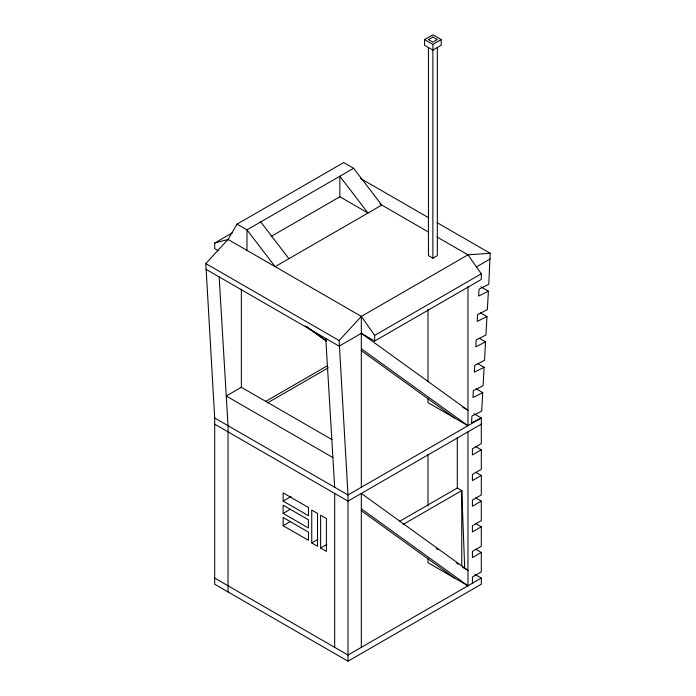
<?xml version="1.0" encoding="UTF-8"?>
<svg xmlns="http://www.w3.org/2000/svg" width="696" height="696" viewBox="0 0 696 696"><rect width="100%" height="100%" fill="white"/><g stroke="black" fill="none" stroke-linecap="round" stroke-linejoin="round"><path stroke-width="1.04" d="M476.212 388.873L482.72 392.631L481.684 411.127L471.932 416.008L471.549 422.881L481.301 418L481.301 443.656L472.419 448.781L472.419 454.94L481.301 449.807L481.301 469.304L472.419 474.437L472.419 480.597L481.301 475.464L481.301 494.96L472.419 500.093L472.419 506.253L481.301 501.12L481.301 520.617L472.419 525.75L472.419 531.901L481.301 526.776L481.301 546.273L472.419 551.397L472.419 557.557L481.301 552.424L481.301 571.921L472.419 577.054L472.419 583.213M477.63 363.512L484.138 367.27L483.102 385.767L473.35 390.647L472.967 397.512L482.72 392.631M479.039 338.152L485.556 341.91L484.52 360.397L474.768 365.278L474.385 372.151L484.138 367.27M480.457 312.782L486.974 316.541L485.938 335.037L476.186 339.918L475.803 346.791L485.556 341.91M480.945 286.882L488.392 291.18L487.357 309.676L477.604 314.557L477.221 321.421L486.974 316.541M437.131 222.668L490.193 253.3L488.775 284.307L479.022 289.188L478.63 296.061L488.392 291.18M237.04 224.129L246.976 229.863L275.137 266.646L381.773 205.076L353.62 168.293L343.685 162.559L237.04 224.129L228.027 239.45L205.807 263.558L214.699 418L214.699 584.24L348 661.2L481.301 584.24L481.301 578.08L474.794 574.322M348 661.2L348 494.96L339.117 340.527L361.328 316.41L467.973 254.84L490.193 253.3M424.543 39.611L432.877 34.8L441.22 39.611L441.22 45.257L432.877 50.069L424.543 45.257L424.543 39.611L432.877 44.431L441.22 39.611M218.248 250.734L214.699 248.681L214.699 243.035L232.473 232.777M353.62 168.293L246.976 229.863L246.976 250.386M271.109 236.457L339.848 196.768L368.001 213.028L339.848 176.245L339.848 196.768M428.44 47.424L428.44 255.623L432.877 258.19L437.323 255.623L437.323 47.424M332.096 439.672L241.355 387.28L226.252 396.007L332.897 457.568M437.053 236.988L467.973 254.84L481.301 273.824L481.301 279.47L374.657 341.04L361.328 333.34L339.117 346.164L205.807 269.204M476.308 266.959L490.193 258.947M374.657 341.04L374.657 335.394L481.301 273.824M265.333 401.592L327.068 365.948M267.551 402.88L328.355 367.775M283.142 501.085L308.467 515.71L308.467 507.506L283.142 492.881L283.142 501.085L291.137 496.474M283.142 513.404L308.467 528.029L308.467 519.816L283.142 505.192L283.142 513.404L290.249 509.298M283.142 525.715L308.467 540.34L308.467 532.127L283.142 517.511L283.142 525.715L290.249 521.608M481.301 424.16L348 501.12L214.699 424.16M311.738 542.923L317.515 546.256L317.515 513.413L311.738 510.081L311.738 542.923L317.959 539.33M320.621 548.048L326.398 551.389L326.398 518.546L320.621 515.214L320.621 548.048L326.842 544.455M399.582 521.356L457.307 488.027L461.752 490.593L464.702 568.032M403.097 524.462L461.752 490.593L461.752 565.717M481.301 578.08L348 655.04L214.699 578.08M214.699 243.035L228.027 239.45L361.328 316.41L374.657 335.394M360.615 178.498L428.736 217.822M379.903 203.989L428.623 232.125M462.64 407.221L467.973 410.301L361.328 333.34M473.863 413.702L481.301 418L348 494.96L214.699 418M205.807 263.558L339.117 340.527M467.973 286.717L467.973 425.7L427.979 402.61L427.979 398.504M475.725 446.588L481.301 449.807M475.725 472.245L481.301 475.464M475.725 497.901L481.301 501.12M475.725 523.549L481.301 526.776M475.725 549.205L481.301 552.424M462.64 567.31L467.973 570.389L361.328 493.421L361.328 647.35M467.973 431.851L467.973 585.78L427.979 562.69L427.979 558.583M361.328 348.731L467.973 425.7M361.224 350.575L454.645 418M306.579 326.537L308.337 327.807M310.103 329.077L325.963 340.527M305.24 325.893L326.389 341.153M436.366 548.474L438.115 549.736M456.498 563.003L458.246 564.265M361.328 508.811L467.973 585.78M361.224 510.655L454.645 578.08M260.756 221.911L288.91 258.695M325.78 338.474L334.672 487.261M219.144 276.904L228.027 425.7L228.027 591.931M457.307 437.514L457.307 488.027M432.877 44.431L432.877 258.19M427.979 309.163L427.979 381.791M427.979 454.218L427.979 506.166M361.328 316.41L361.328 487.261M334.672 493.421L334.672 647.35M241.355 289.171L241.355 387.28M432.877 37.045L428.44 39.611L432.877 42.178L437.323 39.611L432.877 37.045"/></g></svg>
